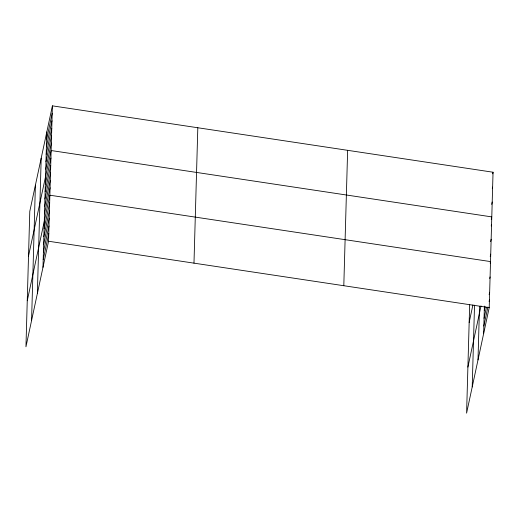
<?xml version="1.0" encoding="UTF-8"?>
<svg xmlns="http://www.w3.org/2000/svg" width="519" height="519" viewBox="0 0 519 519"><rect width="100%" height="100%" fill="white"/><g stroke="black" fill="none" stroke-linecap="round" stroke-linejoin="round"><path stroke-width="0.78" d="M31.568 320.56L35.402 185.166M37.362 293.553L41.196 158.159M42.98 267.337L46.814 131.943M52.406 105.85L29.784 211.376L25.95 346.776L48.572 241.244L52.406 105.85L493.05 172.224L489.216 307.624L466.594 413.15L469.669 304.562M193.983 263.152L197.817 127.752M343.805 285.716L347.639 150.322M472.212 386.94L474.528 305.159M477.999 359.926L479.517 306.444M483.624 333.717L484.402 306.093M46.606 139.39L52.198 113.298M46.392 146.838L51.984 120.739M46.185 154.279L51.777 128.187M45.97 161.727L51.563 135.634M45.763 169.175L51.355 143.082M28.519 256.062L51.141 150.529L491.785 216.903M45.341 184.07L50.933 157.977M45.127 191.517L50.719 165.425M44.913 198.965L50.512 172.872M44.705 206.413L50.298 180.32M44.491 213.86L50.09 187.761M27.254 300.741L49.876 195.209L490.52 261.582L490.183 263.165M44.063 228.976L49.662 202.884M43.849 236.651L49.441 210.558M43.635 244.319L49.227 218.227M43.414 251.994L49.007 225.901M43.2 259.669L48.792 233.576M492.713 173.807L493.05 172.224M492.291 188.695L492.628 187.119M491.701 204.382L492.207 202.008M469.163 322.435L472.906 304.958M491.279 219.278L491.616 217.695M491.234 225.934L491.571 224.351M490.643 241.614L491.149 239.246M490.221 256.509L490.727 254.141M467.898 367.115L481.022 305.886M489.748 278.515L490.085 276.932M484.272 310.699L485.122 306.742M484.058 318.368L486.426 307.3M489.145 294.649L489.651 292.275M483.838 326.042L487.905 307.066M489.093 301.533L489.43 299.95M48.572 241.244L489.216 307.624"/></g></svg>
